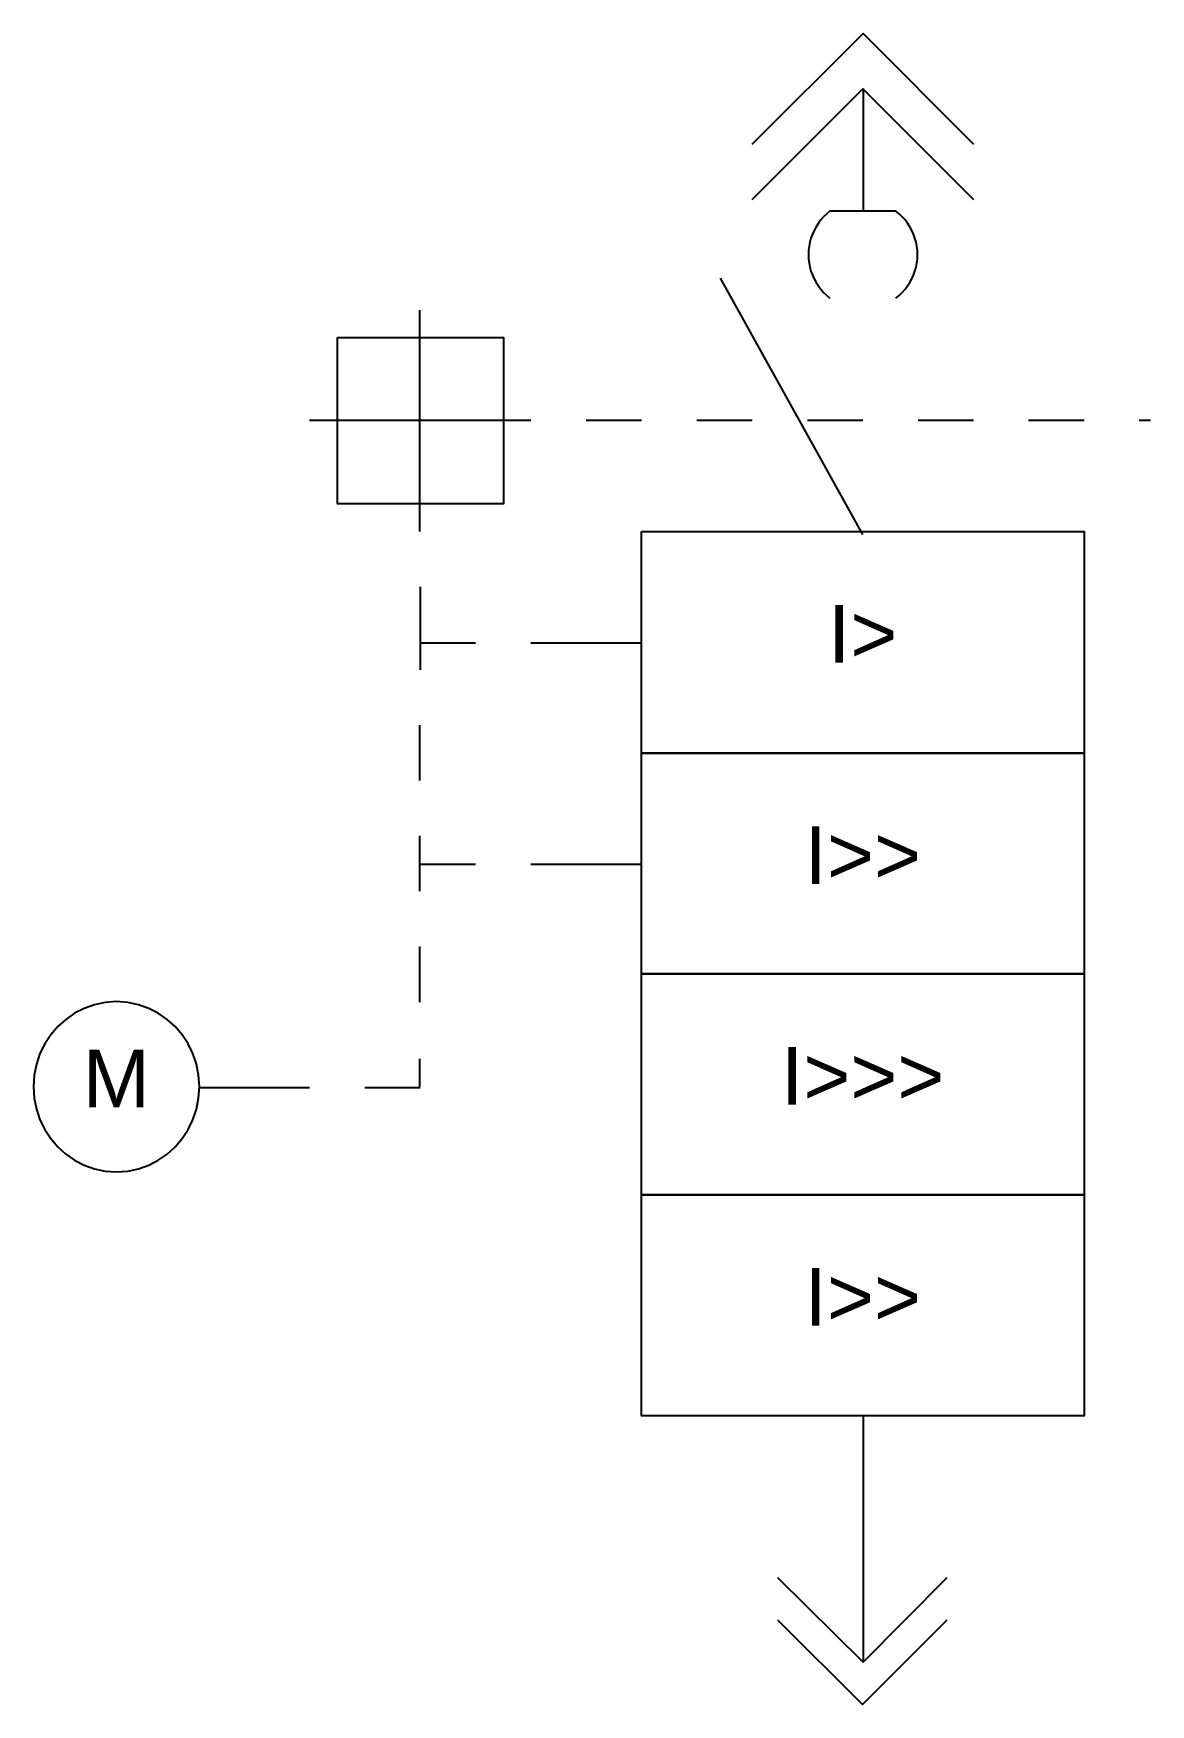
# Model space of a CAD drawing. Header units: millimetres. Extents: x -24.5 to 8.5, y -49.3 to 0.
import ezdxf
from ezdxf.enums import TextEntityAlignment as Align

# ---------------------------------------------------------------- set-up
doc = ezdxf.new("R2010")
doc.units = ezdxf.units.MM
doc.layers.get('0').update_dxf_attribs({"linetype": 'CONTINUOUS'})
doc.styles.add('ARIAL', font='arial.ttf')

# ---------------------------------------------------------------- blocks, each defined once
blk = doc.blocks.new('291_E_LV_SLD_IEC60617_acb_lsig_motorized_drawout')
at = {"true_color": 0x0000ff}
for p, q in [((0, -1.632), (0, -5.235)), ((-1, -5.23), (0.971, -5.23)), ((-0.015, -14.779), (-4.206, -7.221)), ((-13.088, -8.162), (-13.088, -14.691)), ((-16.338, -11.407), (-9.809, -11.407)), ((-8.176, -11.407), (-6.544, -11.407)), ((-4.912, -11.407), (-3.279, -11.407)), ((-1.647, -11.407), (-0.015, -11.407)), ((1.618, -11.407), (3.25, -11.407)), ((4.882, -11.407), (6.515, -11.407)), ((8.147, -11.407), (8.48, -11.407)), ((-13.074, -17.975), (-11.441, -17.975)), ((-9.809, -17.975), (-6.544, -17.975)), ((-13.088, -20.397), (-13.088, -22.029)), ((-13.088, -23.662), (-13.088, -25.294)), ((-13.074, -24.495), (-11.441, -24.495)), ((-9.809, -24.495), (-6.544, -24.495)), ((-13.088, -26.926), (-13.088, -28.567)), ((-13.088, -30.24), (-13.088, -31.068)), ((-19.603, -31.083), (-16.338, -31.083)), ((-14.706, -31.083), (-13.074, -31.083)), ((0, -40.766), (0, -48.03))]:
    blk.add_line(p, q, dxfattribs=at)
for points in [[(-3.279, -3.265), (0, 0), (3.25, -3.265)], [(-3.279, -4.897), (-0.015, -1.632), (3.25, -4.897)], [(-0.98, -5.24), (-1.077, -5.32), (-1.167, -5.406), (-1.249, -5.498), (-1.324, -5.596), (-1.391, -5.699), (-1.45, -5.807), (-1.5, -5.919), (-1.542, -6.035), (-1.575, -6.154), (-1.599, -6.276), (-1.613, -6.399), (-1.618, -6.525), (-1.613, -6.649), (-1.599, -6.772), (-1.575, -6.893), (-1.542, -7.011), (-1.5, -7.126), (-1.45, -7.238), (-1.391, -7.345), (-1.324, -7.448), (-1.249, -7.546), (-1.167, -7.638), (-1.077, -7.725), (-0.98, -7.804)], [(0.966, -7.804), (1.063, -7.725), (1.153, -7.638), (1.235, -7.546), (1.31, -7.448), (1.377, -7.345), (1.435, -7.238), (1.486, -7.126), (1.527, -7.011), (1.56, -6.893), (1.584, -6.772), (1.598, -6.649), (1.603, -6.525), (1.598, -6.399), (1.584, -6.276), (1.56, -6.154), (1.527, -6.035), (1.486, -5.919), (1.435, -5.807), (1.377, -5.699), (1.31, -5.596), (1.235, -5.498), (1.153, -5.406), (1.063, -5.32), (0.966, -5.24)], [(-13.074, -16.324), (-13.074, -17.956), (-13.074, -18.765)], [(-2.525, -45.53), (0, -48.03), (2.475, -45.53)], [(-2.525, -46.78), (-0.025, -49.28), (2.475, -46.78)]]:
    blk.add_lwpolyline(points, dxfattribs=at)
for points in [[(-15.515, -8.971), (-10.618, -8.971), (-10.618, -13.868), (-15.515, -13.868)], [(-6.544, -14.691), (6.515, -14.691), (6.515, -21.22), (-6.544, -21.22)], [(-6.544, -21.221), (6.515, -21.221), (6.515, -27.736), (-6.544, -27.736)], [(-6.544, -27.736), (6.515, -27.736), (6.515, -34.251), (-6.544, -34.251)], [(-19.588, -31.058), (-19.61, -30.719), (-19.676, -30.393), (-19.781, -30.084), (-19.923, -29.795), (-20.099, -29.528), (-20.305, -29.287), (-20.541, -29.075), (-20.801, -28.895), (-21.083, -28.749), (-21.385, -28.642), (-21.703, -28.575), (-22.034, -28.552), (-22.366, -28.575), (-22.685, -28.642), (-22.988, -28.749), (-23.271, -28.895), (-23.531, -29.075), (-23.767, -29.287), (-23.974, -29.528), (-24.15, -29.795), (-24.292, -30.084), (-24.397, -30.393), (-24.463, -30.719), (-24.485, -31.058), (-24.463, -31.399), (-24.397, -31.725), (-24.292, -32.035), (-24.15, -32.325), (-23.974, -32.592), (-23.767, -32.833), (-23.531, -33.046), (-23.271, -33.226), (-22.988, -33.372), (-22.685, -33.479), (-22.366, -33.546), (-22.034, -33.569), (-21.703, -33.546), (-21.385, -33.479), (-21.083, -33.372), (-20.801, -33.226), (-20.541, -33.046), (-20.305, -32.833), (-20.099, -32.592), (-19.923, -32.325), (-19.781, -32.035), (-19.676, -31.725), (-19.61, -31.399), (-19.588, -31.058)], [(-6.544, -34.251), (6.515, -34.251), (6.515, -40.766), (-6.544, -40.766)]]:
    blk.add_lwpolyline(points, close=True, dxfattribs=at)
at = {"true_color": 0x0000ff, "style": 'ARIAL'}
for s, p in [('I>', (-0.014, -18.556)), ('I>>', (-0.014, -25.079)), ('M', (-22.037, -31.672)), ('I>>>', (-0.014, -31.593)), ('I>>', (-0.014, -38.108))]:
    blk.add_text(s, height=1.7, dxfattribs=at).set_placement(p, align=Align.CENTER)
blk.add_attdef('TAG', text='', height=2.5, dxfattribs=at).set_placement((-26.485, -2.2), align=Align.RIGHT)
at = {"color": 7, "style": 'ARIAL'}
for tag, p in [('RATED_CURRENT', (-26.485, -9)), ('BREAKING_CAPACITY', (-26.485, -12)), ('TRIP_UNIT', (-26.485, -15)), ('MANUFACTURER', (-26.485, -18))]:
    blk.add_attdef(tag, text='', height=1.7, dxfattribs=at).set_placement(p, align=Align.RIGHT)

msp = doc.modelspace()

# ---------------------------------------------------------------- block references
msp.add_blockref('291_E_LV_SLD_IEC60617_acb_lsig_motorized_drawout', (0, 0))

doc.saveas('drawing.dxf')
